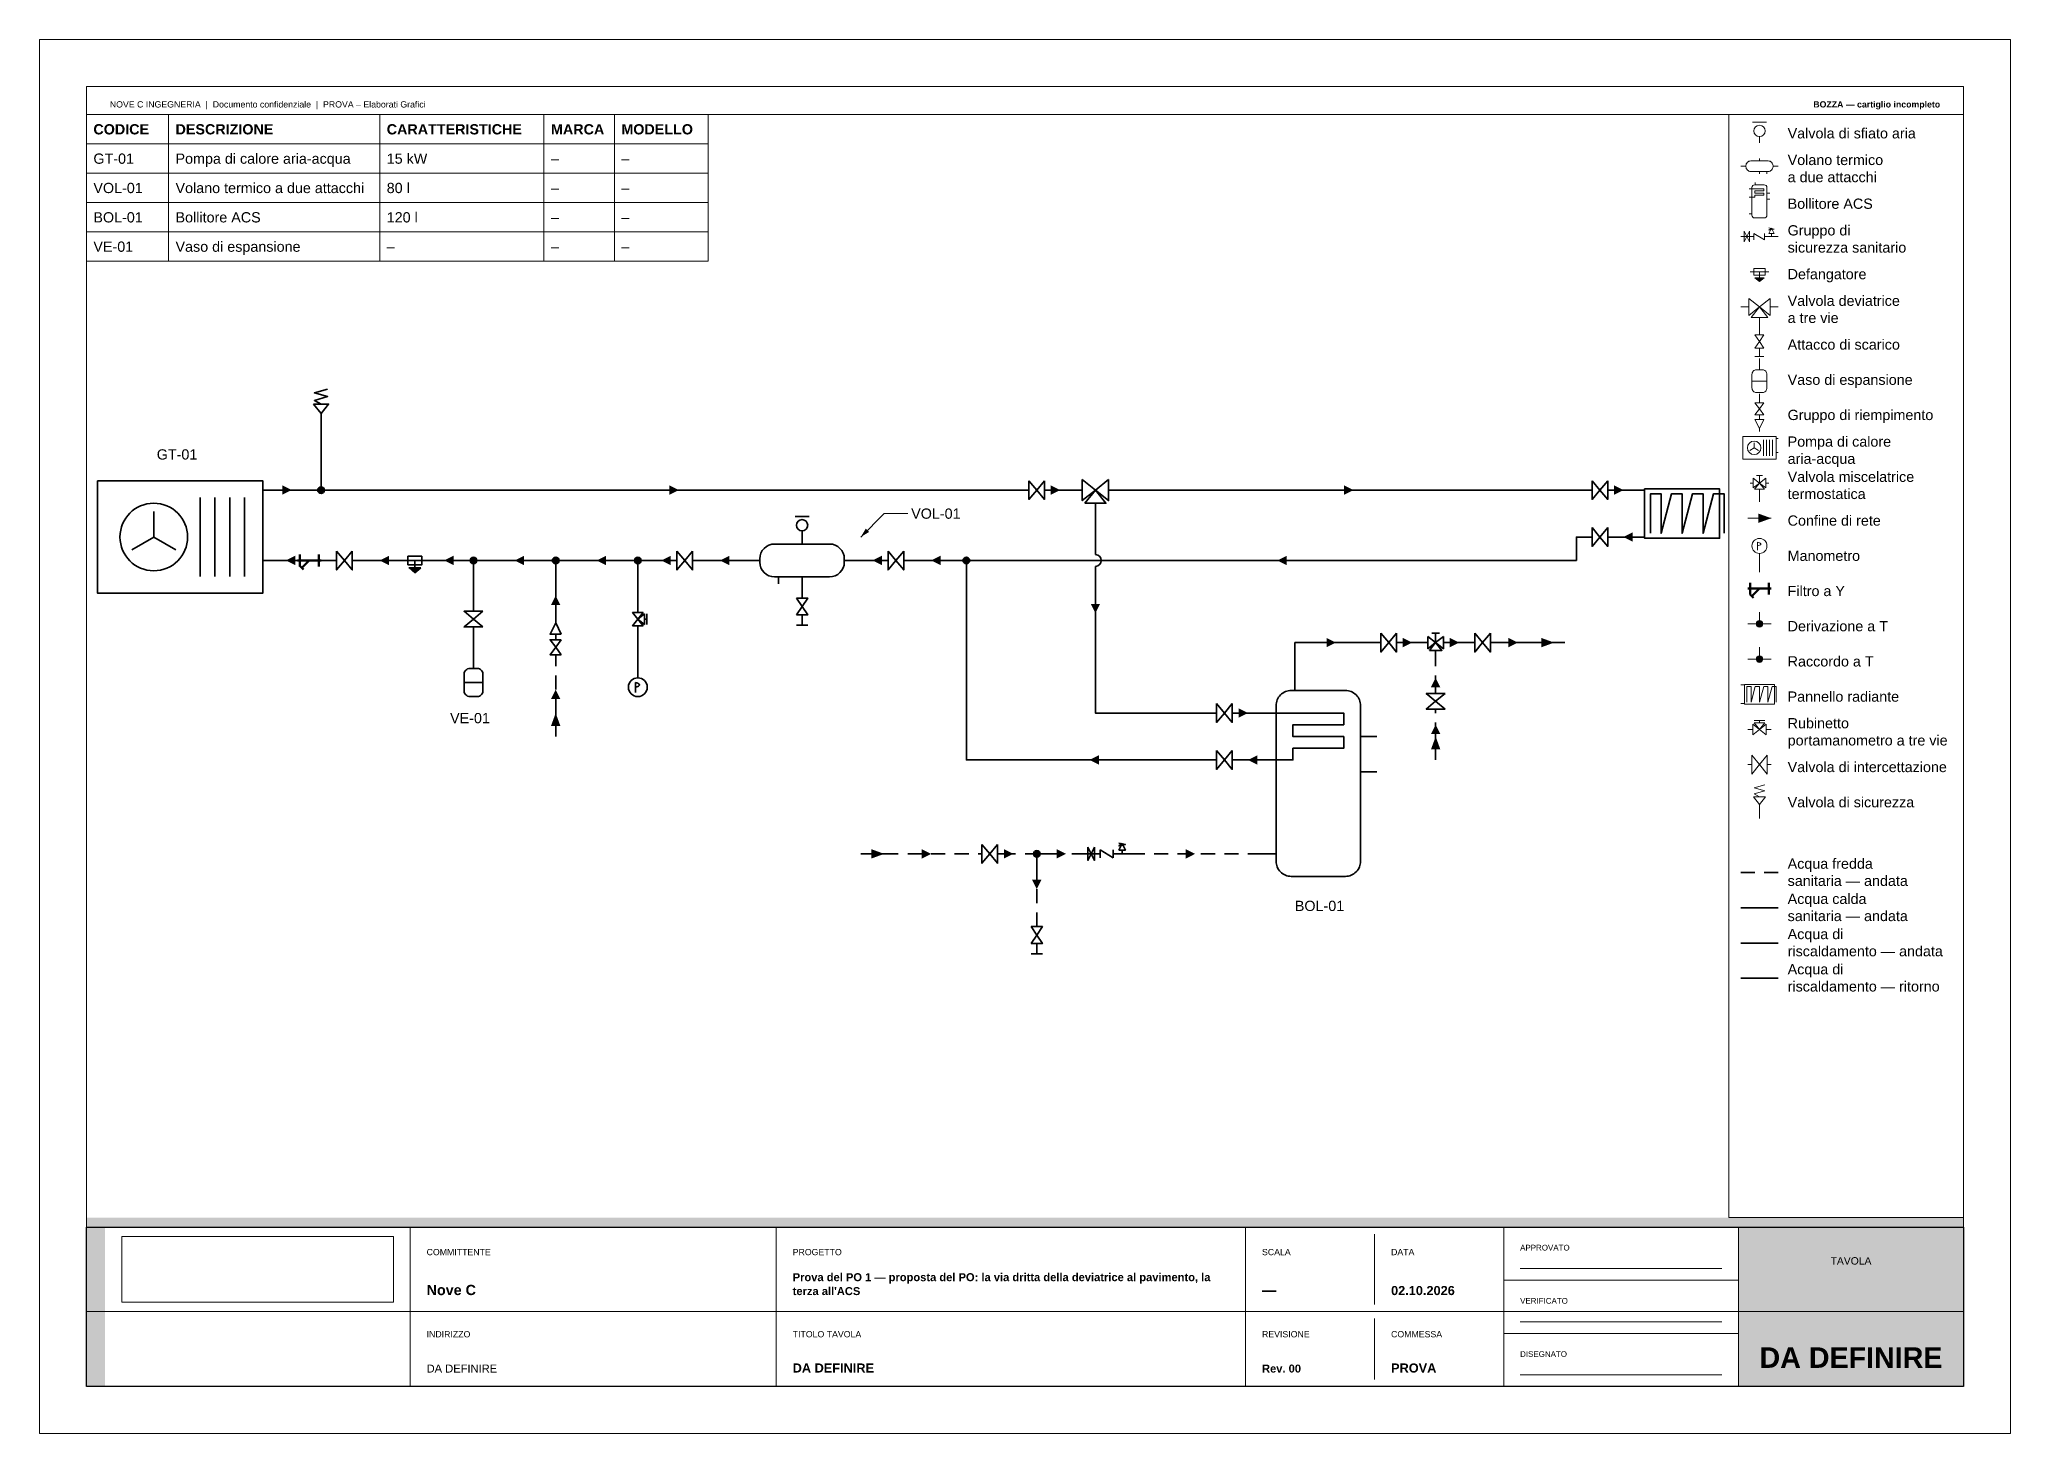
# Paper-space layout 'A3' of a CAD drawing. Header units: millimetres. Extents: x 0 to 420, y 0 to 297.
# The model-space entities are those that its viewports show. They can reach past a viewport. Long polylines and large blocks are cut down to what shows.
import ezdxf
from ezdxf.enums import TextEntityAlignment as Align

# ---------------------------------------------------------------- set-up
doc = ezdxf.new("R2010")
doc.units = ezdxf.units.MM
doc.linetypes.add('NOVEC_TRATTO_3_2', pattern=[5, 3, -2])
doc.layers.add('G-ANNO-NPLT', color=7, linetype='Continuous', lineweight=18, plot=False)
for name, color, linetype, lineweight in [('G-ANNO-TTLB', 7, 'Continuous', 18), ('M-ANNO-IDEN', 7, 'Continuous', 18), ('M-ANNO-LEGN', 7, 'Continuous', 18), ('M-ANNO-SCHD', 7, 'Continuous', 18), ('M-DIAG-EQPM', 7, 'Continuous', 35)]:
    doc.layers.add(name, color=color, linetype=linetype, lineweight=lineweight)
for name, color, linetype, lineweight, true_color in [('M-HWTR-RETN', 142, 'Continuous', 35, 0x2471a3), ('M-HWTR-SPLY', 22, 'Continuous', 35, 0xc0392b), ('P-DOMW-CPIP', 161, 'NOVEC_TRATTO_3_2', 35, 0x5dade2), ('P-DOMW-HPIP', 30, 'Continuous', 35, 0xd68910)]:
    doc.layers.add(name, color=color, linetype=linetype, lineweight=lineweight, true_color=true_color)
doc.styles.add('NOVEC_ARIAL', font='arial.ttf')
doc.styles.add('NOVEC_ARIAL_GRASSETTO', font='arialbd.ttf')
picture_1 = doc.add_image_def('image1.jpg', size_in_pixel=(2961, 716))

# ---------------------------------------------------------------- blocks, each defined once
blk = doc.blocks.new('NoveC_FlowArrow')
h = blk.add_hatch(color=0)
h.dxf.hatch_style = 1
h.paths.add_polyline_path([(0, 0), (-2, 1), (-2, -1)])
blk = doc.blocks.new('NoveC_BufferTwoPort')
at = {"color": 0, "linetype": 'Continuous', "lineweight": -2}
for p, q in [((12.5, 0), (12.5, -1.5)), ((0, -5), (3.5, -5)), ((25, -5), (21.5, -5)), ((12.5, -10), (12.5, -8.5)), ((17.5, -10), (17.5, -8.5))]:
    blk.add_line(p, q, dxfattribs=at)
blk.add_lwpolyline([(6.65, -1.5), (18.35, -1.5, -0.414214), (21.5, -4.65), (21.5, -5.35, -0.414214), (18.35, -8.5), (6.65, -8.5, -0.414214), (3.5, -5.35), (3.5, -4.65, -0.414214)], format="xyb", close=True, dxfattribs=at)
blk = doc.blocks.new('NoveC_AirVent')
at = {"color": 0, "linetype": 'Continuous', "lineweight": -2}
for p, q in [((1, -0.6), (4, -0.6)), ((2.5, -5), (2.5, -3.7))]:
    blk.add_line(p, q, dxfattribs=at)
blk.add_circle((2.5, -2.5), 1.2, dxfattribs=at)
blk = doc.blocks.new('NoveC_DrainConnection')
at = {"color": 0, "linetype": 'Continuous', "lineweight": -2}
for p, q in [((2.5, 0), (2.5, -3)), ((2.5, -6.6), (2.5, -8.8)), ((1.3, -8.8), (3.7, -8.8))]:
    blk.add_line(p, q, dxfattribs=at)
for points in [[(1.3, -3), (3.7, -3), (2.5, -4.8)], [(1.3, -6.6), (3.7, -6.6), (2.5, -4.8)]]:
    blk.add_lwpolyline(points, close=True, dxfattribs=at)
blk = doc.blocks.new('NoveC_TeeBranch')
at = {"linetype": 'Continuous', "lineweight": -2}
h = blk.add_hatch(color=0, dxfattribs=at)
h.dxf.hatch_style = 1
h.paths.add_polyline_path([(1.8, -2.5, 1), (3.2, -2.5, 1)])
at = {"color": 0, "linetype": 'Continuous', "lineweight": -2}
for p, q in [((2.5, 0), (2.5, -2.5)), ((0, -2.5), (5, -2.5))]:
    blk.add_line(p, q, dxfattribs=at)
blk.add_circle((2.5, -2.5), 0.7, dxfattribs=at)
blk = doc.blocks.new('NoveC_NetworkBoundary')
at = {"color": 0, "linetype": 'Continuous', "lineweight": -2}
blk.add_line((0, -2.5), (5, -2.5), dxfattribs=at)
blk = doc.blocks.new('NoveC_HeatPumpAirWater')
at = {"color": 0, "linetype": 'Continuous', "lineweight": -2}
for p, q in [((24.224, -6.6), (24.224, -23.4)), ((27.392, -6.6), (27.392, -23.4)), ((30.56, -6.6), (30.56, -23.4)), ((33.728, -6.6), (33.728, -23.4)), ((40, -5), (37.6, -5)), ((14.368, -15), (14.368, -9.6)), ((14.368, -15), (9.688, -17.736)), ((14.368, -15), (19.048, -17.736)), ((40, -20), (37.6, -20))]:
    blk.add_line(p, q, dxfattribs=at)
blk.add_lwpolyline([(2.4, -3), (37.6, -3), (37.6, -27), (2.4, -27)], close=True, dxfattribs=at)
blk.add_circle((14.368, -15), 7.2, dxfattribs=at)
blk = doc.blocks.new('NoveC_UnderfloorPanel')
at = {"color": 0, "linetype": 'Continuous', "lineweight": -2}
for p, q in [((0, -2.5), (2, -2.5)), ((0, -12.5), (2, -12.5))]:
    blk.add_line(p, q, dxfattribs=at)
blk.add_lwpolyline([(2, -2.25), (18, -2.25), (18, -12.75), (2, -12.75)], close=True, dxfattribs=at)
blk.add_lwpolyline([(3.28, -11.7), (3.28, -3.3), (5.52, -3.3), (5.52, -11.7), (7.76, -3.3), (10, -3.3), (10, -11.7), (12.24, -3.3), (14.48, -3.3), (14.48, -11.7), (16.72, -3.3), (18.96, -3.3), (18.96, -11.7)], dxfattribs=at)
blk = doc.blocks.new('NoveC_DhwCylinder')
at = {"color": 0, "linetype": 'Continuous', "lineweight": -2}
for p, q in [((7.5, 0), (7.5, -2.7)), ((25, -12.5), (21.5, -12.5)), ((25, -20), (21.5, -20)), ((0, -37.5), (3.5, -37.5))]:
    blk.add_line(p, q, dxfattribs=at)
blk.add_lwpolyline([(6.74, -2.7), (18.26, -2.7, -0.414214), (21.5, -5.94), (21.5, -39.06, -0.414214), (18.26, -42.3), (6.74, -42.3, -0.414214), (3.5, -39.06), (3.5, -5.94, -0.414214)], format="xyb", close=True, dxfattribs=at)
blk.add_lwpolyline([(0, -7.5), (7.1, -7.5), (17.9, -7.5), (17.9, -10), (7.1, -10), (7.1, -12.5), (17.9, -12.5), (17.9, -15), (7.1, -15), (7.1, -17.5), (0, -17.5)], dxfattribs=at)
blk = doc.blocks.new('NoveC_MixingValveThermostatic')
at = {"color": 0, "linetype": 'Continuous', "lineweight": -2}
for p, q in [((1.7, -3), (3.3, -3)), ((2.5, -5), (2.5, -3)), ((0, -5), (0.85, -5)), ((2.5, -6.65), (2.5, -10)), ((4.15, -5), (5, -5))]:
    blk.add_line(p, q, dxfattribs=at)
for points in [[(0.85, -3.68), (0.85, -6.32), (2.5, -5)], [(4.15, -3.68), (4.15, -6.32), (2.5, -5)], [(1.18, -6.65), (3.82, -6.65), (2.5, -5)]]:
    blk.add_lwpolyline(points, close=True, dxfattribs=at)
blk = doc.blocks.new('NoveC_ValveSafety')
at = {"color": 0, "linetype": 'Continuous', "lineweight": -2}
blk.add_line((2.5, -10), (2.5, -6.2), dxfattribs=at)
blk.add_lwpolyline([(0.9, -4.2), (4.1, -4.2), (2.5, -6.2)], close=True, dxfattribs=at)
blk.add_lwpolyline([(2.5, -4.2), (1.1, -3.4), (3.9, -2.6), (1.1, -1.8), (3.9, -1)], dxfattribs=at)
blk = doc.blocks.new('NoveC_DivertingValve3way')
at = {"color": 0, "linetype": 'Continuous', "lineweight": -2}
for p, q in [((0, -5), (2.2, -5)), ((5, -7.8), (5, -10)), ((7.8, -5), (10, -5))]:
    blk.add_line(p, q, dxfattribs=at)
for points in [[(2.2, -2.76), (2.2, -7.24), (5, -5)], [(7.8, -2.76), (7.8, -7.24), (5, -5)], [(2.76, -7.8), (7.24, -7.8), (5, -5)]]:
    blk.add_lwpolyline(points, close=True, dxfattribs=at)
blk = doc.blocks.new('NoveC_PressureGauge')
at = {"color": 0, "linetype": 'Continuous', "lineweight": -2}
blk.add_line((2.5, -10), (2.5, -5), dxfattribs=at)
blk.add_circle((2.5, -3), 2, dxfattribs=at)
blk = doc.blocks.new('NoveC_PressureGauge_Lettera')
at = {"color": 0, "linetype": 'Continuous', "lineweight": -2}
blk.add_line((-0.5, 1), (-0.5, -1.1), dxfattribs=at)
blk.add_lwpolyline([(-0.5, 1), (-0.24, 0.92), (-0.03, 0.83), (0.14, 0.75), (0.26, 0.67), (0.33, 0.58), (0.35, 0.5), (0.33, 0.42), (0.26, 0.33), (0.14, 0.25), (-0.03, 0.17), (-0.24, 0.08), (-0.5, 0)], dxfattribs=at)
blk = doc.blocks.new('NoveC_FillingUnit')
at = {"color": 0, "linetype": 'Continuous', "lineweight": -2}
for p, q in [((2.5, 0), (2.5, -2.4)), ((2.5, -5.6), (2.5, -6.8)), ((2.5, -9.2), (2.5, -10))]:
    blk.add_line(p, q, dxfattribs=at)
for points in [[(1.3, -2.4), (3.7, -2.4), (2.5, -4)], [(1.3, -5.6), (3.7, -5.6), (2.5, -4)], [(1.3, -6.8), (3.7, -6.8), (2.5, -9.2)]]:
    blk.add_lwpolyline(points, close=True, dxfattribs=at)
blk = doc.blocks.new('NoveC_ExpansionConnection')
at = {"color": 0, "linetype": 'Continuous', "lineweight": -2}
for p, q in [((2.5, 0), (2.5, -3)), ((0.5, -6), (4.5, -6))]:
    blk.add_line(p, q, dxfattribs=at)
blk.add_lwpolyline([(1.7, -3), (3.3, -3, -0.414214), (4.5, -4.2), (4.5, -7.8, -0.414214), (3.3, -9), (1.7, -9, -0.414214), (0.5, -7.8), (0.5, -4.2, -0.414214)], format="xyb", close=True, dxfattribs=at)
blk = doc.blocks.new('NoveC_TeeJunction')
at = {"linetype": 'Continuous', "lineweight": -2}
h = blk.add_hatch(color=0, dxfattribs=at)
h.dxf.hatch_style = 1
h.paths.add_polyline_path([(1.8, -2.5, 1), (3.2, -2.5, 1)])
at = {"color": 0, "linetype": 'Continuous', "lineweight": -2}
for p, q in [((2.5, 0), (2.5, -2.5)), ((0, -2.5), (5, -2.5))]:
    blk.add_line(p, q, dxfattribs=at)
blk.add_circle((2.5, -2.5), 0.7, dxfattribs=at)
blk = doc.blocks.new('NoveC_ValveIsolation')
at = {"color": 0, "linetype": 'Continuous', "lineweight": -2}
for p, q in [((0, -2.5), (0.8333, -2.5)), ((4.1667, -2.5), (5, -2.5))]:
    blk.add_line(p, q, dxfattribs=at)
for points in [[(0.8333, -0.5), (0.8333, -4.5), (2.5, -2.5)], [(4.1667, -0.5), (4.1667, -4.5), (2.5, -2.5)]]:
    blk.add_lwpolyline(points, close=True, dxfattribs=at)
blk = doc.blocks.new('NoveC_DirtSeparator')
at = {"linetype": 'Continuous', "lineweight": -2}
h = blk.add_hatch(color=0, dxfattribs=at)
h.dxf.hatch_style = 1
h.paths.add_polyline_path([(1.25, -6.6), (3.75, -6.6), (2.5, -7.6)])
at = {"color": 0, "linetype": 'Continuous', "lineweight": -2}
for p, q in [((0, -5), (5, -5)), ((2.5, -5), (2.5, -7.6))]:
    blk.add_line(p, q, dxfattribs=at)
for points in [[(1, -4.1), (4, -4.1), (4, -5.9), (1, -5.9)], [(1.25, -6.6), (3.75, -6.6), (2.5, -7.6)]]:
    blk.add_lwpolyline(points, close=True, dxfattribs=at)
blk = doc.blocks.new('NoveC_Strainer')
at = {"color": 0, "linetype": 'Continuous', "lineweight": -2}
for p, q in [((0, -2.5), (5, -2.5)), ((0.5, -1.25), (0.5, -3.75)), ((0.5464, -3.7464), (1.2536, -4.4536)), ((2.5, -2.5), (0.9, -4.1)), ((4.5, -1.25), (4.5, -3.75))]:
    blk.add_line(p, q, dxfattribs=at)
blk = doc.blocks.new('NoveC_ValveGaugeCock3way')
at = {"color": 0, "linetype": 'Continuous', "lineweight": -2}
for p, q in [((0, -2.5), (1.1, -2.5)), ((1.38, -0.6), (3.62, -0.6)), ((2.5, -1.1), (2.5, -0.6)), ((3.9, -2.5), (5, -2.5))]:
    blk.add_line(p, q, dxfattribs=at)
for points in [[(1.1, -1.38), (1.1, -3.62), (2.5, -2.5)], [(1.38, -1.1), (3.62, -1.1), (2.5, -2.5)], [(3.9, -1.38), (3.9, -3.62), (2.5, -2.5)]]:
    blk.add_lwpolyline(points, close=True, dxfattribs=at)
blk = doc.blocks.new('NoveC_DhwSafetyGroup')
at = {"color": 0, "linetype": 'Continuous', "lineweight": -2}
for p, q in [((0, -2.5), (3.5, -2.5)), ((3.5, -1.66), (3.5, -3.34)), ((3.5, -1.66), (6.3, -3.34)), ((6.3, -1.66), (6.3, -3.34)), ((6.3, -2.5), (10, -2.5)), ((8.2, -2.5), (8.2, -1.7))]:
    blk.add_line(p, q, dxfattribs=at)
for points in [[(0.9, -1.1), (0.9, -3.9), (1.6, -2.5)], [(2.3, -1.1), (2.3, -3.9), (1.6, -2.5)], [(7.5, -1.7), (8.9, -1.7), (8.2, -0.3)]]:
    blk.add_lwpolyline(points, close=True, dxfattribs=at)
blk.add_lwpolyline([(8.2, -0.3), (7.5, -0.8), (8.9, -0.5), (7.5, -0.2)], dxfattribs=at)

msp = doc.modelspace()

# ---------------------------------------------------------------- linework, layer by layer
at = {"layer": 'M-ANNO-IDEN'}
for p, q in [((175, 191), (180, 196)), ((180, 196), (185, 196))]:
    msp.add_line(p, q, dxfattribs=at)
msp.add_solid([(175, 191), (176.0607, 192.7678), (176.7678, 192.0607)], dxfattribs=at)
at = {"layer": 'M-ANNO-LEGN', "color": 161, "linetype": 'NOVEC_TRATTO_3_2', "lineweight": 35, "true_color": 0x5dade2}
msp.add_line((362.5, 119.5), (370.5, 119.5), dxfattribs=at)
at = {"layer": 'M-ANNO-LEGN', "color": 30, "linetype": 'Continuous', "lineweight": 35, "true_color": 0xd68910}
msp.add_line((362.5, 112), (370.5, 112), dxfattribs=at)
at = {"layer": 'M-ANNO-LEGN', "color": 22, "linetype": 'Continuous', "lineweight": 35, "true_color": 0xc0392b}
msp.add_line((362.5, 104.5), (370.5, 104.5), dxfattribs=at)
at = {"layer": 'M-ANNO-LEGN', "color": 142, "linetype": 'Continuous', "lineweight": 35, "true_color": 0x2471a3}
msp.add_line((362.5, 97), (370.5, 97), dxfattribs=at)
at = {"layer": 'M-ANNO-LEGN'}
msp.add_lwpolyline([(360, 281), (410, 281), (410, 46), (360, 46)], close=True, dxfattribs=at)
at = {"layer": 'M-ANNO-SCHD'}
for p, q in [((10, 281), (142.5, 281)), ((10, 281), (10, 249.75)), ((27.5, 281), (27.5, 249.75)), ((72.5, 281), (72.5, 249.75)), ((107.5, 281), (107.5, 249.75)), ((122.5, 281), (122.5, 249.75)), ((142.5, 281), (142.5, 249.75)), ((10, 274.75), (142.5, 274.75)), ((10, 268.5), (142.5, 268.5)), ((10, 262.25), (142.5, 262.25)), ((10, 256), (142.5, 256)), ((10, 249.75), (142.5, 249.75))]:
    msp.add_line(p, q, dxfattribs=at)
at = {"layer": 'M-HWTR-RETN', "flags": 128}
for points in [[(330, 191), (327.5, 191), (327.5, 186), (200, 186)], [(340, 191), (335, 191)], [(55, 186), (50, 186)], [(62.5, 186), (60, 186)], [(77.5, 186), (67.5, 186)], [(90, 186), (82.5, 186)], [(107.5, 186), (95, 186)], [(125, 186), (112.5, 186)], [(135, 186), (130, 186)], [(150, 186), (140, 186)], [(180, 186), (175, 186)], [(195, 186), (185, 186)], [(92.5, 183.5), (92.5, 176)], [(110, 173.5), (110, 183.5)], [(127.5, 183.5), (127.5, 176)], [(250, 143.5), (197.5, 143.5), (197.5, 183.5)], [(92.5, 171), (92.5, 166)], [(127.5, 171), (127.5, 166)], [(260, 143.5), (255, 143.5)]]:
    msp.add_lwpolyline(points, dxfattribs=at)
at = {"layer": 'M-HWTR-SPLY', "flags": 128}
for points in [[(60, 203.5), (60, 213.5)], [(50, 201), (57.5, 201)], [(62.5, 201), (210, 201)], [(215, 201), (220, 201)], [(230, 201), (330, 201)], [(335, 201), (340, 201)], [(225, 196), (225, 187.25)], [(225, 184.75), (225, 153.5), (250, 153.5)], [(255, 153.5), (260, 153.5)]]:
    msp.add_lwpolyline(points, dxfattribs=at)
at = {"layer": 'M-HWTR-SPLY', "linetype": 'Continuous'}
msp.add_arc((225, 186), 1.25, 270, 90, dxfattribs=at)
at = {"layer": 'P-DOMW-CPIP', "flags": 128}
for points in [[(110, 153.5), (110, 163.5)], [(297.5, 158.5), (297.5, 163.5)], [(297.5, 148.5), (297.5, 153.5)], [(180, 123.5), (200, 123.5)], [(205, 123.5), (210, 123.5)], [(215, 123.5), (222.5, 123.5)], [(232.5, 123.5), (260, 123.5)], [(212.5, 121), (212.5, 111)]]:
    msp.add_lwpolyline(points, dxfattribs=at)
at = {"layer": 'P-DOMW-HPIP', "flags": 128}
for points in [[(267.5, 161), (267.5, 168.5), (285, 168.5)], [(290, 168.5), (295, 168.5)], [(300, 168.5), (305, 168.5)], [(310, 168.5), (320, 168.5)]]:
    msp.add_lwpolyline(points, dxfattribs=at)

# ---------------------------------------------------------------- block references
at = {"layer": 'M-ANNO-LEGN', "lineweight": 18}
for name, p in [('NoveC_AirVent', (364, 280)), ('NoveC_NetworkBoundary', (364, 197.5)), ('NoveC_TeeBranch', (364, 175)), ('NoveC_TeeJunction', (364, 167.5)), ('NoveC_ValveGaugeCock3way', (364, 152.5)), ('NoveC_ValveIsolation', (364, 145))]:
    msp.add_blockref(name, p, dxfattribs=at)
for name, p, xscale, yscale in [('NoveC_BufferTwoPort', (362.5, 271.6), 0.32, 0.32), ('NoveC_DhwCylinder', (364.27778, 266.5), 0.17777777777777778, 0.17777777777777778), ('NoveC_DhwSafetyGroup', (362.5, 257), 0.8, 0.8), ('NoveC_DirtSeparator', (364.5, 251.5), 0.8, 0.8), ('NoveC_DivertingValve3way', (362.5, 244), 0.8, 0.8), ('NoveC_DrainConnection', (364.5, 236.5), 0.8, 0.8), ('NoveC_ExpansionConnection', (364.5, 229), 0.8, 0.8), ('NoveC_FillingUnit', (364.5, 221.5), 0.8, 0.8), ('NoveC_HeatPumpAirWater', (362.5, 213), 0.2, 0.2), ('NoveC_MixingValveThermostatic', (364.5, 206.5), 0.8, 0.8), ('NoveC_PressureGauge', (364.5, 191.5), 0.8, 0.8), ('NoveC_PressureGauge_Lettera', (366.5, 189.1), 0.8, 0.8), ('NoveC_UnderfloorPanel', (362.5, 160.5), 0.4, 0.4), ('NoveC_ValveSafety', (364.5, 139), 0.8, 0.8)]:
    msp.add_blockref(name, p, dxfattribs=dict(at, xscale=xscale, yscale=yscale))
at = {"layer": 'M-ANNO-LEGN', "lineweight": 50}
msp.add_blockref('NoveC_Strainer', (364, 182.5), dxfattribs=at)
at = {"layer": 'M-DIAG-EQPM'}
for name, p in [('NoveC_ValveSafety', (57.5, 223.5)), ('NoveC_HeatPumpAirWater', (10, 206)), ('NoveC_TeeBranch', (57.5, 203.5)), ('NoveC_ValveIsolation', (210, 203.5)), ('NoveC_DivertingValve3way', (220, 206)), ('NoveC_ValveIsolation', (330, 203.5)), ('NoveC_UnderfloorPanel', (340, 203.5)), ('NoveC_AirVent', (160, 196)), ('NoveC_ValveIsolation', (330, 193.5)), ('NoveC_ValveIsolation', (62.5, 188.5)), ('NoveC_ValveIsolation', (135, 188.5)), ('NoveC_ValveIsolation', (180, 188.5)), ('NoveC_DrainConnection', (160, 181)), ('NoveC_ValveIsolation', (285, 171)), ('NoveC_MixingValveThermostatic', (295, 173.5)), ('NoveC_ValveIsolation', (305, 171)), ('NoveC_ExpansionConnection', (90, 166)), ('NoveC_PressureGauge_Lettera', (127.5, 159)), ('NoveC_DhwCylinder', (260, 161)), ('NoveC_ValveIsolation', (250, 156)), ('NoveC_ValveIsolation', (250, 146)), ('NoveC_NetworkBoundary', (175, 126)), ('NoveC_ValveIsolation', (200, 126)), ('NoveC_DhwSafetyGroup', (222.5, 126)), ('NoveC_DrainConnection', (210, 111))]:
    msp.add_blockref(name, p, dxfattribs=at)
for name, p, xscale in [('NoveC_FlowArrow', (369, 195), 1.375), ('NoveC_BufferTwoPort', (175, 191), -1), ('NoveC_DirtSeparator', (82.5, 191), -1), ('NoveC_FlowArrow', (322.75, 168.5), 1.375), ('NoveC_NetworkBoundary', (325, 171), -1), ('NoveC_FlowArrow', (180, 123.5), 1.375)]:
    msp.add_blockref(name, p, dxfattribs=dict(at, xscale=xscale))
at = {"layer": 'M-DIAG-EQPM', "lineweight": 50}
msp.add_blockref('NoveC_Strainer', (55, 188.5), dxfattribs=at)
at = {"layer": 'M-DIAG-EQPM'}
for name, p, rotation in [('NoveC_TeeBranch', (95, 183.5), 180), ('NoveC_TeeBranch', (112.5, 183.5), 180), ('NoveC_TeeBranch', (130, 183.5), 180), ('NoveC_TeeJunction', (200, 183.5), 180), ('NoveC_ValveIsolation', (95, 176), 270), ('NoveC_FillingUnit', (112.5, 163.5), 180), ('NoveC_ValveGaugeCock3way', (130, 176), 270), ('NoveC_PressureGauge', (130, 156), 180), ('NoveC_ValveIsolation', (300, 158.5), 270), ('NoveC_TeeBranch', (215, 121), 180)]:
    msp.add_blockref(name, p, dxfattribs=dict(at, rotation=rotation))
for name, p, xscale, rotation in [('NoveC_FlowArrow', (110, 153.5), 1.375, 90), ('NoveC_NetworkBoundary', (112.5, 148.5), -1, 270), ('NoveC_FlowArrow', (297.5, 148.5), 1.375, 90), ('NoveC_NetworkBoundary', (300, 143.5), -1, 270)]:
    msp.add_blockref(name, p, dxfattribs=dict(at, xscale=xscale, rotation=rotation))
at = {"layer": 'M-HWTR-RETN'}
for p, rotation in [((337.5, 191), 180), ((52.5, 186), 180), ((72.5, 186), 180), ((86.25, 186), 180), ((101.25, 186), 180), ((118.75, 186), 180), ((132.5, 186), 180), ((145, 186), 180), ((177.5, 186), 180), ((190, 186), 180), ((263.75, 186), 180), ((110, 178.5), 90), ((223.75, 143.5), 180), ((257.5, 143.5), 180)]:
    msp.add_blockref('NoveC_FlowArrow', p, dxfattribs=dict(at, rotation=rotation))
at = {"layer": 'M-HWTR-SPLY'}
for p in [(53.75, 201), (136.25, 201), (217.5, 201), (280, 201), (337.5, 201), (257.5, 153.5)]:
    msp.add_blockref('NoveC_FlowArrow', p, dxfattribs=at)
at = {"layer": 'M-HWTR-SPLY', "rotation": 270}
msp.add_blockref('NoveC_FlowArrow', (225, 174.75), dxfattribs=at)
at = {"layer": 'P-DOMW-CPIP'}
for p, rotation in [((297.5, 161), 90), ((110, 158.5), 90), ((297.5, 151), 90), ((212.5, 116), 270)]:
    msp.add_blockref('NoveC_FlowArrow', p, dxfattribs=dict(at, rotation=rotation))
for p in [(190, 123.5), (207.5, 123.5), (218.75, 123.5), (246.25, 123.5)]:
    msp.add_blockref('NoveC_FlowArrow', p, dxfattribs=at)
at = {"layer": 'P-DOMW-HPIP'}
for p in [(276.25, 168.5), (292.5, 168.5), (302.5, 168.5), (315, 168.5)]:
    msp.add_blockref('NoveC_FlowArrow', p, dxfattribs=at)

# ---------------------------------------------------------------- texts
at = {"layer": 'M-ANNO-IDEN', "style": 'NOVEC_ARIAL'}
for s, p in [('GT-01', (25, 207.5)), ('VOL-01', (185.75, 194.88875)), ('VE-01', (87.5, 151.325)), ('BOL-01', (267.5, 111.325))]:
    msp.add_text(s, height=2.1844, dxfattribs=at).set_placement(p)
at = {"layer": 'M-ANNO-LEGN', "style": 'NOVEC_ARIAL'}
for s, p in [('Valvola di sfiato aria', (372.5, 275.9125)), ('Volano termico', (372.5, 270.2381)), ('a due attacchi', (372.5, 266.5869)), ('Bollitore ACS', (372.5, 260.9125)), ('Gruppo di', (372.5, 255.2381)), ('sicurezza sanitario', (372.5, 251.5869)), ('Defangatore', (372.5, 245.9125)), ('Valvola deviatrice', (372.5, 240.2381)), ('a tre vie', (372.5, 236.5869)), ('Attacco di scarico', (372.5, 230.9125)), ('Vaso di espansione', (372.5, 223.4125)), ('Gruppo di riempimento', (372.5, 215.9125)), ('Pompa di calore', (372.5, 210.2381)), ('aria-acqua', (372.5, 206.5869)), ('Valvola miscelatrice', (372.5, 202.7381)), ('termostatica', (372.5, 199.0869)), ('Confine di rete', (372.5, 193.4125)), ('Manometro', (372.5, 185.9125)), ('Filtro a Y', (372.5, 178.4125)), ('Derivazione a T', (372.5, 170.9125)), ('Raccordo a T', (372.5, 163.4125)), ('Pannello radiante', (372.5, 155.9125)), ('Rubinetto', (372.5, 150.2381)), ('portamanometro a tre vie', (372.5, 146.5869)), ('Valvola di intercettazione', (372.5, 140.9125)), ('Valvola di sicurezza', (372.5, 133.4125)), ('Acqua fredda', (372.5, 120.3256)), ('sanitaria — andata', (372.5, 116.6744)), ('Acqua calda', (372.5, 112.8256)), ('sanitaria — andata', (372.5, 109.1744)), ('Acqua di', (372.5, 105.3256)), ('riscaldamento — andata', (372.5, 101.6744)), ('Acqua di', (372.5, 97.8256)), ('riscaldamento — ritorno', (372.5, 94.1744))]:
    msp.add_text(s, height=2.1844, dxfattribs=at).set_placement(p)
at = {"layer": 'M-ANNO-SCHD'}
for s, style, p in [('CODICE', 'NOVEC_ARIAL_GRASSETTO', (11.5, 276.76375)), ('DESCRIZIONE', 'NOVEC_ARIAL_GRASSETTO', (29, 276.76375)), ('CARATTERISTICHE', 'NOVEC_ARIAL_GRASSETTO', (74, 276.76375)), ('MARCA', 'NOVEC_ARIAL_GRASSETTO', (109, 276.76375)), ('MODELLO', 'NOVEC_ARIAL_GRASSETTO', (124, 276.76375)), ('GT-01', 'NOVEC_ARIAL', (11.5, 270.51375)), ('Pompa di calore aria-acqua', 'NOVEC_ARIAL', (29, 270.51375)), ('15 kW', 'NOVEC_ARIAL', (74, 270.51375)), ('–', 'NOVEC_ARIAL', (109, 270.51375)), ('–', 'NOVEC_ARIAL', (124, 270.51375)), ('VOL-01', 'NOVEC_ARIAL', (11.5, 264.26375)), ('Volano termico a due attacchi', 'NOVEC_ARIAL', (29, 264.26375)), ('80 l', 'NOVEC_ARIAL', (74, 264.26375)), ('–', 'NOVEC_ARIAL', (109, 264.26375)), ('–', 'NOVEC_ARIAL', (124, 264.26375)), ('BOL-01', 'NOVEC_ARIAL', (11.5, 258.01375)), ('Bollitore ACS', 'NOVEC_ARIAL', (29, 258.01375)), ('120 l', 'NOVEC_ARIAL', (74, 258.01375)), ('–', 'NOVEC_ARIAL', (109, 258.01375)), ('–', 'NOVEC_ARIAL', (124, 258.01375)), ('VE-01', 'NOVEC_ARIAL', (11.5, 251.76375)), ('Vaso di espansione', 'NOVEC_ARIAL', (29, 251.76375)), ('–', 'NOVEC_ARIAL', (74, 251.76375)), ('–', 'NOVEC_ARIAL', (109, 251.76375)), ('–', 'NOVEC_ARIAL', (124, 251.76375))]:
    msp.add_text(s, height=2.1844, dxfattribs=dict(at, style=style)).set_placement(p)

psp = doc.layouts.new('A3')

# ---------------------------------------------------------------- hatches: boundary and pattern name
at = {"layer": 'G-ANNO-TTLB', "true_color": 0x2abfbf}
h = psp.add_hatch(color=133, dxfattribs=at)
h.dxf.hatch_style = 1
h.paths.add_polyline_path([(10, 46), (410, 46), (410, 44), (10, 44)])
at = {"layer": 'G-ANNO-TTLB', "true_color": 0x1c2e4a}
h = psp.add_hatch(color=159, dxfattribs=at)
h.dxf.hatch_style = 1
h.paths.add_polyline_path([(10, 44), (14, 44), (14, 10), (10, 10)])
at = {"layer": 'G-ANNO-TTLB', "true_color": 0x2abfbf}
h = psp.add_hatch(color=133, dxfattribs=at)
h.dxf.hatch_style = 1
h.paths.add_polyline_path([(362, 46), (410, 46), (410, 44), (362, 44)])
at = {"layer": 'G-ANNO-TTLB', "true_color": 0x1c2e4a}
h = psp.add_hatch(color=159, dxfattribs=at)
h.dxf.hatch_style = 1
h.paths.add_polyline_path([(362, 44), (410, 44), (410, 10), (362, 10)])

# ---------------------------------------------------------------- linework, layer by layer
at = {"layer": 'G-ANNO-TTLB', "color": 254, "lineweight": 9, "true_color": 0xe0e0e0}
for p, q in [((14, 281), (406, 281)), ((79, 10), (79, 44)), ((284.5, 27.5), (284.5, 42.5)), ((315.5, 35.167), (358.5, 35.167)), ((312, 32.667), (362, 32.667)), ((284.5, 11.5), (284.5, 24.5)), ((312, 21.333), (362, 21.333)), ((315.5, 23.833), (358.5, 23.833)), ((315.5, 12.5), (358.5, 12.5))]:
    psp.add_line(p, q, dxfattribs=at)
at = {"layer": 'G-ANNO-TTLB', "color": 159, "lineweight": 15, "true_color": 0x1c2e4a}
for p, q in [((79, 10), (79, 44)), ((157, 10), (157, 44)), ((257, 10), (257, 44)), ((312, 10), (312, 44)), ((362, 10), (362, 44))]:
    psp.add_line(p, q, dxfattribs=at)
at = {"layer": 'G-ANNO-TTLB', "color": 254, "lineweight": 15, "true_color": 0xe0e0e0}
psp.add_line((10, 26), (410, 26), dxfattribs=at)
at = {"layer": 'G-ANNO-TTLB', "color": 159, "lineweight": 18, "true_color": 0x1c2e4a}
psp.add_lwpolyline([(10, 287), (410, 287), (410, 10), (10, 10)], close=True, dxfattribs=at)
at = {"layer": 'G-ANNO-TTLB', "color": 159, "lineweight": 30, "true_color": 0x1c2e4a}
psp.add_lwpolyline([(10, 44), (410, 44), (410, 10), (10, 10)], close=True, dxfattribs=at)

# ---------------------------------------------------------------- texts
at = {"layer": 'G-ANNO-TTLB', "color": 253, "true_color": 0x999999, "style": 'NOVEC_ARIAL'}
for s, height, p in [('NOVE C INGEGNERIA  |  Documento confidenziale  |  PROVA – Elaborati Grafici', 1.3349, (15, 282.5)), ('COMMITTENTE', 1.3349, (82.5, 38)), ('PROGETTO', 1.3349, (160.5, 38)), ('SCALA', 1.3349, (260.5, 38)), ('DATA', 1.3349, (288, 38)), ('APPROVATO', 1.2136, (315.5, 39)), ('VERIFICATO', 1.2136, (315.5, 27.667)), ('INDIRIZZO', 1.3349, (82.5, 20.5)), ('TITOLO TAVOLA', 1.3349, (160.5, 20.5)), ('REVISIONE', 1.3349, (260.5, 20.5)), ('COMMESSA', 1.3349, (288, 20.5)), ('DISEGNATO', 1.2136, (315.5, 16.333))]:
    psp.add_text(s, height=height, dxfattribs=at).set_placement(p)
at = {"layer": 'G-ANNO-TTLB', "color": 59, "true_color": 0x2d2d2d, "style": 'NOVEC_ARIAL_GRASSETTO'}
psp.add_text('BOZZA — cartiglio incompleto', height=1.3349, dxfattribs=at).set_placement((405, 282.5), align=Align.RIGHT)
at = {"layer": 'G-ANNO-TTLB', "color": 59, "true_color": 0x2d2d2d}
for s, height, style, p in [('Prova del PO 1 — proposta del PO: la via dritta della deviatrice al pavimento, la', 1.6989, 'NOVEC_ARIAL_GRASSETTO', (160.5, 32.463)), ('Nove C', 2.1844, 'NOVEC_ARIAL_GRASSETTO', (82.5, 29.5)), ("terza all'ACS", 1.6989, 'NOVEC_ARIAL_GRASSETTO', (160.5, 29.5)), ('—', 2.184, 'NOVEC_ARIAL_GRASSETTO', (260.5, 29.5)), ('02.10.2026', 1.9417, 'NOVEC_ARIAL_GRASSETTO', (288, 29.5)), ('DA DEFINIRE', 1.6989, 'NOVEC_ARIAL', (82.5, 13)), ('DA DEFINIRE', 1.9417, 'NOVEC_ARIAL_GRASSETTO', (160.5, 13)), ('Rev. 00', 1.6989, 'NOVEC_ARIAL_GRASSETTO', (260.5, 13)), ('PROVA', 1.9417, 'NOVEC_ARIAL_GRASSETTO', (288, 13))]:
    psp.add_text(s, height=height, dxfattribs=dict(at, style=style)).set_placement(p)
at = {"layer": 'G-ANNO-TTLB', "color": 255, "true_color": 0xffffff, "transparency": 33554559, "style": 'NOVEC_ARIAL'}
psp.add_text('TAVOLA', height=1.5777, dxfattribs=at).set_placement((386, 36), align=Align.CENTER)
at = {"layer": 'G-ANNO-TTLB', "color": 255, "true_color": 0xffffff, "style": 'NOVEC_ARIAL_GRASSETTO'}
psp.add_text('DA DEFINIRE', height=4.3688, dxfattribs=at).set_placement((386, 14), align=Align.CENTER)

# ---------------------------------------------------------------- pictures from other files: only their frames are drawn
at = {"layer": 'G-ANNO-TTLB'}
image = psp.add_image(picture_1, insert=(17.552, 28), size_in_units=(57.896, 14), dxfattribs=at)

# ---------------------------------------------------------------- viewports
at = {"layer": 'G-ANNO-NPLT'}
psp.add_viewport(center=(210, 148.5), size=(420, 297), view_center_point=(210, 148.5), view_height=297, dxfattribs=at)

doc.saveas('drawing.dxf')
